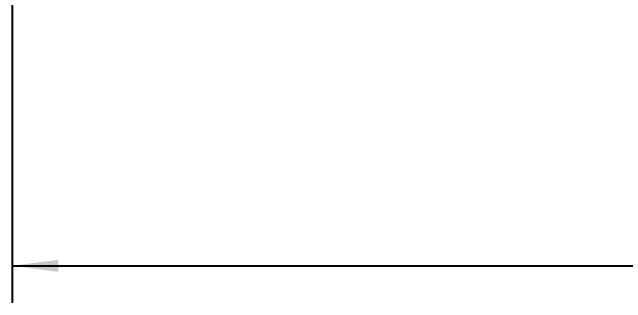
# Model space of a CAD drawing. Extents: x 0 to 420, y 0 to 297.
# Drawn here: x 88.19 to 121.39, y 146.93 to 162.65 of the extents above; entities that cross this region are included whole.
import ezdxf

# ---------------------------------------------------------------- set-up
doc = ezdxf.new("R2010")
doc.units = 0
doc.header["$LTSCALE"] = 23.1
doc.layers.get('0').update_dxf_attribs({"linetype": 'CONTINUOUS'})
doc.layers.add('10100_DIM_FRONT', color=7, linetype='CONTINUOUS')
doc.dimstyles.get("Standard").update_dxf_attribs({"dimtxt": 2.5, "dimasz": 2.5, "dimexe": 1.25, "dimexo": 0.625, "dimtad": 1, "dimcen": 2.5, "dimazin": 3, "dimtfac": 1, "dimtmove": 0, "dimatfit": 3})

# ---------------------------------------------------------------- blocks, each defined once
blk = doc.blocks.new('_FILLED')
at = {"color": 0, "linetype": 'BYBLOCK'}
blk.add_solid([(0, 0), (-1, 0.132), (-1, -0.132)], dxfattribs=at)
blk = doc.blocks.new('*D2')
at = {"layer": '10100_DIM_FRONT', "color": 7, "linetype": 'CONTINUOUS'}
for p, q in [((88.189, 199.406), (88.189, 146.927)), ((195.189, 170.026), (195.189, 146.927)), ((88.189, 148.927), (141.689, 148.927)), ((195.189, 148.927), (141.689, 148.927))]:
    blk.add_line(p, q, dxfattribs=at)
at = {"layer": '10100_DIM_FRONT', "color": 7, "linetype": 'CONTINUOUS', "xscale": 2.5, "yscale": 2.5, "zscale": 2.5, "rotation": 180}
blk.add_blockref('_FILLED', (88.189, 148.927), dxfattribs=at)
at = {"layer": '10100_DIM_FRONT', "color": 7, "linetype": 'CONTINUOUS', "xscale": 2.5, "yscale": 2.5, "zscale": 2.5}
blk.add_blockref('_FILLED', (195.189, 148.927), dxfattribs=at)

msp = doc.modelspace()

# ---------------------------------------------------------------- dimensions: what is measured, and where the dimension line sits
at = {"layer": '10100_DIM_FRONT', "color": 7, "linetype": 'CONTINUOUS'}
dim = msp.add_linear_dim(base=(88.189, 148.927), p1=(195.189, 170.026), p2=(88.189, 199.406), angle=180, dimstyle='Standard', dxfattribs=at)
dim.commit()
dim.dimension.update_dxf_attribs({"geometry": '*D2', "text_midpoint": (134.124, 149.802), "dimtype": 128})

doc.saveas('drawing.dxf')
